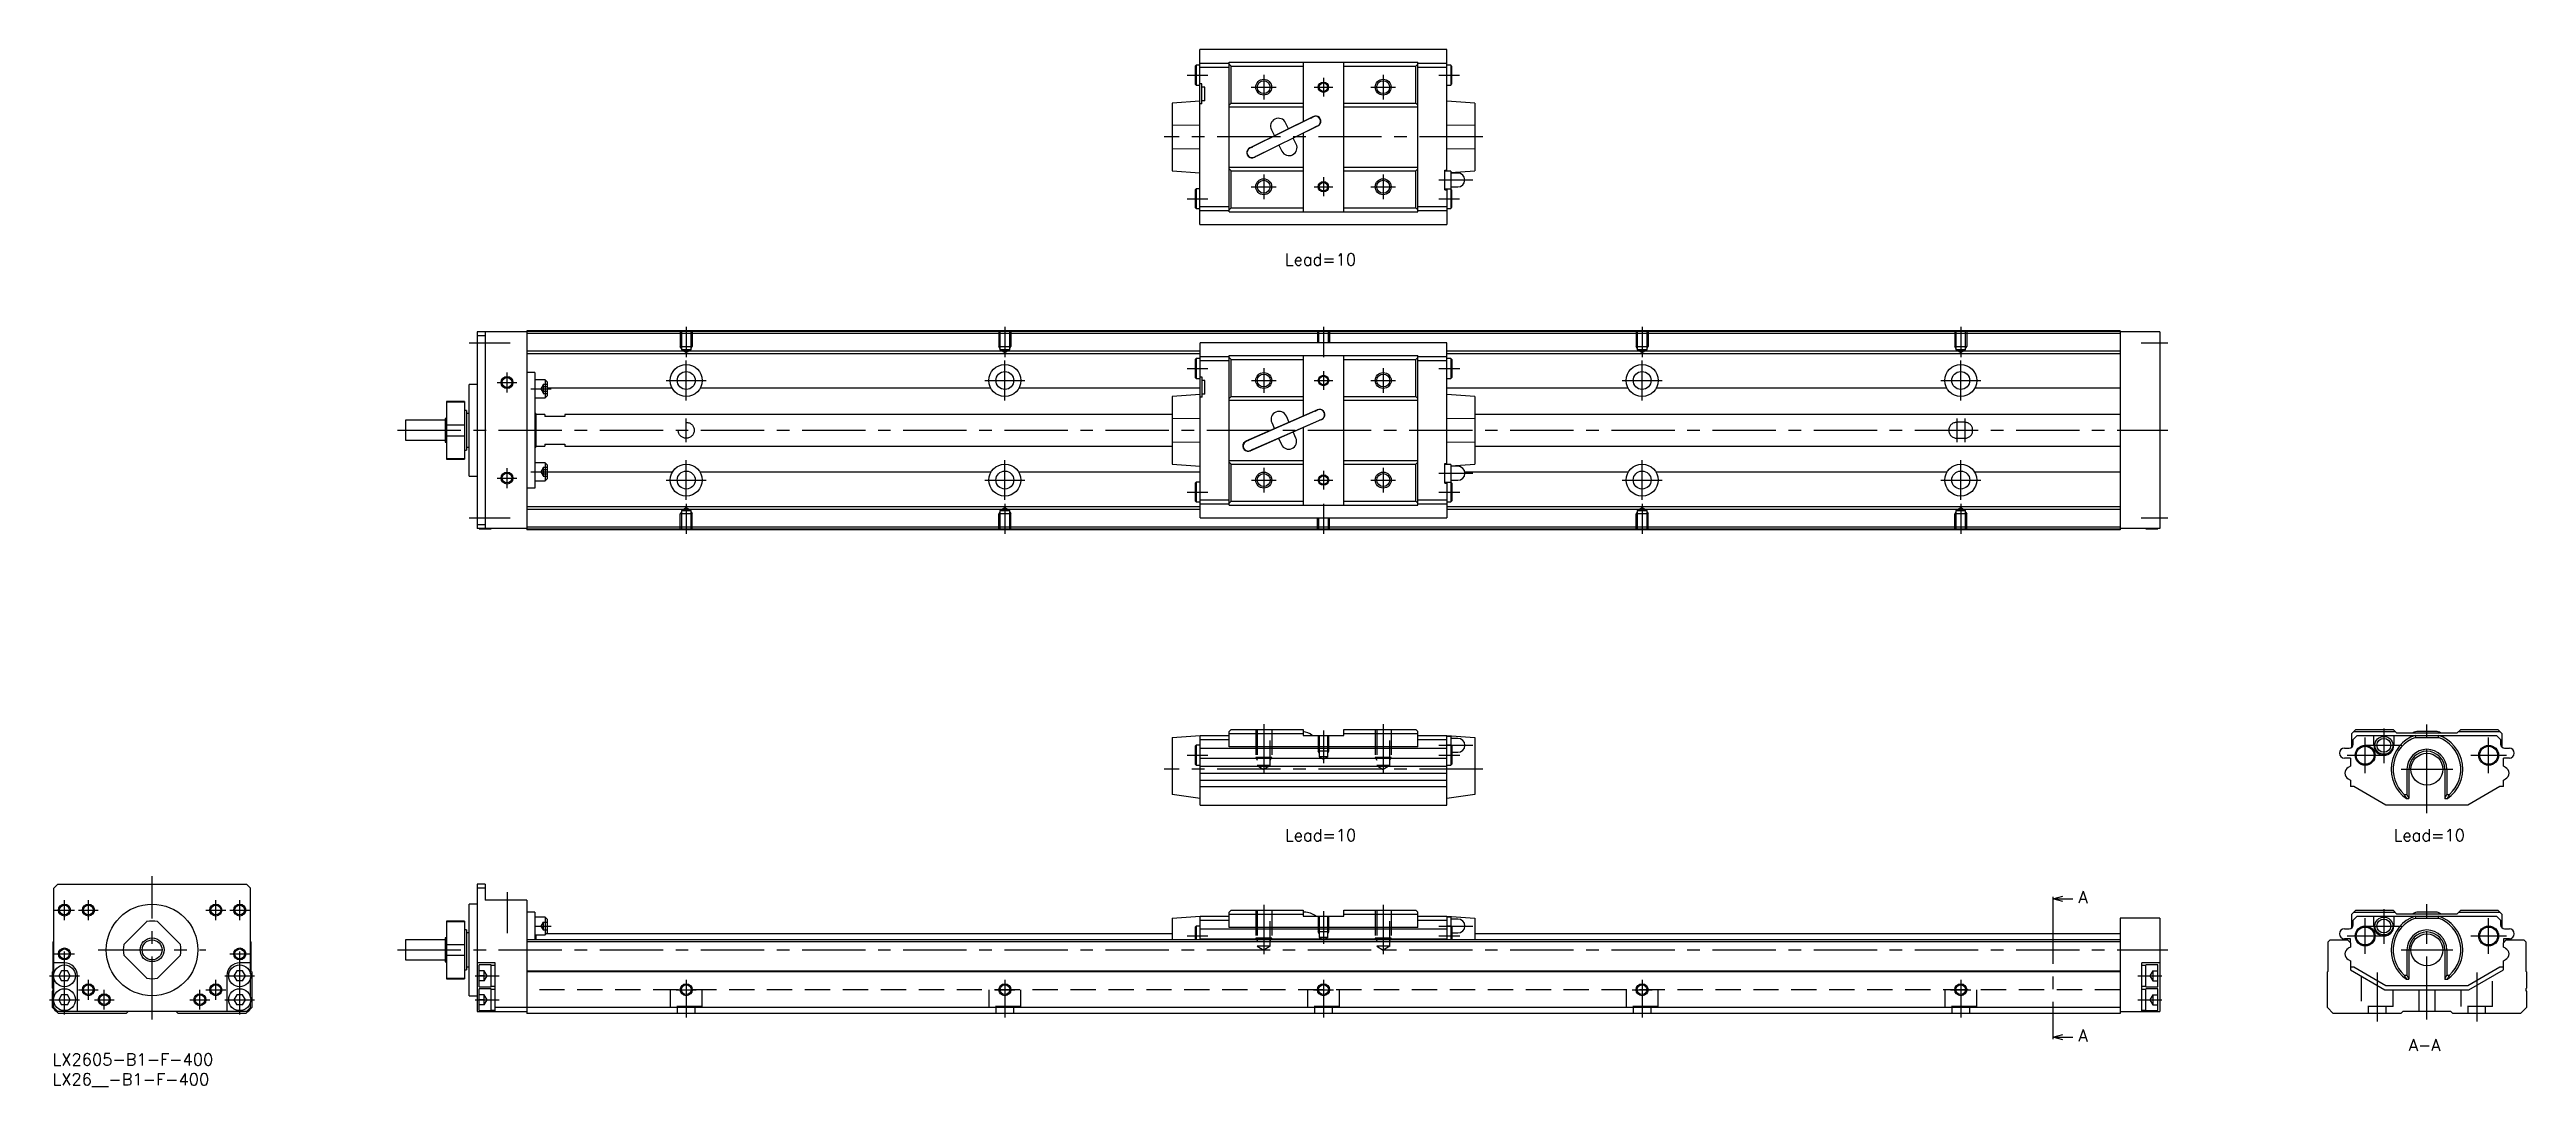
# Model space of a CAD drawing. Extents: x -1 to 621, y -8 to 252.
import ezdxf

# ---------------------------------------------------------------- set-up
doc = ezdxf.new("R2010")
doc.units = 0
doc.header["$LTSCALE"] = 0.5
doc.linetypes.add('CENTER', pattern=[50.8, 31.75, -6.35, 6.35, -6.35])
doc.linetypes.add('DASHED', pattern=[19.05, 12.7, -6.35])
for name, color, linetype in [('MSM_CENTER', 1, 'CENTER'), ('MSM_CONTINUOUS', 7, 'CONTINUOUS'), ('MSM_DASHED', 4, 'DASHED'), ('MSM_NARROW', 5, 'CONTINUOUS'), ('MSM_PART_NUMBER', 7, 'CONTINUOUS')]:
    doc.layers.add(name, color=color, linetype=linetype)
doc.styles.get("Standard").update_dxf_attribs({"font": 'txt.shx', "height": 1, "bigfont": 'bigfont.shx'})

# ---------------------------------------------------------------- blocks, each defined once
blk = doc.blocks.new('*U2')
at = {"layer": 'MSM_PART_NUMBER'}
blk.add_text('LX2605-B1-F-400', height=3, dxfattribs=at).set_placement((0, -3))
blk = doc.blocks.new('*U3')
at = {"layer": 'MSM_PART_NUMBER'}
blk.add_text('LX26__-B1-F-400', height=3, dxfattribs=at).set_placement((0, -8))

msp = doc.modelspace()

# ---------------------------------------------------------------- linework, layer by layer
at = {"layer": 'MSM_CENTER'}
for p, q in [((284.89, 245.62), (290.09, 245.62)), ((300.99, 242.62), (307.19, 242.62)), ((304.09, 245.72), (304.09, 239.52)), ((316.73, 242.62), (321.46, 242.62)), ((319.09, 244.99), (319.09, 240.26)), ((330.99, 242.62), (337.19, 242.62)), ((334.09, 245.72), (334.09, 239.52)), ((348.09, 245.62), (353.29, 245.62)), ((359.09, 230.12), (279.09, 230.12)), ((304.09, 220.72), (304.09, 214.52)), ((319.09, 219.99), (319.09, 215.26)), ((334.09, 220.72), (334.09, 214.52)), ((348.09, 219.32), (356.59, 219.32)), ((284.89, 214.62), (290.09, 214.62)), ((300.99, 217.62), (307.19, 217.62)), ((316.73, 217.62), (321.46, 217.62)), ((330.99, 217.62), (337.19, 217.62)), ((348.09, 214.62), (353.29, 214.62)), ((159.11, 182.47), (159.11, 174.84)), ((239.11, 182.47), (239.11, 174.84)), ((319.11, 182.47), (319.11, 174.84)), ((399.11, 182.47), (399.11, 174.84)), ((479.11, 182.47), (479.11, 174.84)), ((104.61, 178.47), (114.91, 178.47)), ((524.41, 178.47), (531.11, 178.47)), ((111.61, 168.47), (116.61, 168.47)), ((114.11, 165.97), (114.11, 170.97)), ((154.11, 168.97), (164.11, 168.97)), ((159.11, 163.97), (159.11, 173.97)), ((234.11, 168.97), (244.11, 168.97)), ((239.11, 163.97), (239.11, 173.97)), ((284.91, 171.97), (290.11, 171.97)), ((301.01, 168.97), (307.21, 168.97)), ((304.11, 172.07), (304.11, 165.87)), ((316.74, 168.97), (321.47, 168.97)), ((319.11, 171.33), (319.11, 166.6)), ((331.01, 168.97), (337.21, 168.97)), ((334.11, 172.07), (334.11, 165.87)), ((348.11, 171.97), (353.31, 171.97)), ((394.11, 168.97), (404.11, 168.97)), ((399.11, 163.97), (399.11, 173.97)), ((474.11, 168.97), (484.11, 168.97)), ((479.11, 163.97), (479.11, 173.97)), ((120.11, 166.86), (125.21, 166.86)), ((86.61, 156.47), (531.11, 156.47)), ((159.11, 153.47), (159.11, 159.47)), ((478.11, 159.47), (478.11, 153.47)), ((480.11, 159.47), (480.11, 153.47)), ((111.61, 144.47), (116.61, 144.47)), ((114.11, 141.97), (114.11, 146.97)), ((120.11, 146.07), (125.21, 146.07)), ((154.11, 143.97), (164.11, 143.97)), ((159.11, 138.97), (159.11, 148.97)), ((234.11, 143.97), (244.11, 143.97)), ((239.11, 138.97), (239.11, 148.97)), ((301.01, 143.97), (307.21, 143.97)), ((304.11, 147.07), (304.11, 140.87)), ((316.74, 143.97), (321.47, 143.97)), ((319.11, 146.33), (319.11, 141.6)), ((331.01, 143.97), (337.21, 143.97)), ((334.11, 147.07), (334.11, 140.87)), ((348.11, 145.67), (356.61, 145.67)), ((394.11, 143.97), (404.11, 143.97)), ((399.11, 138.97), (399.11, 148.97)), ((474.11, 143.97), (484.11, 143.97)), ((479.11, 138.97), (479.11, 148.97)), ((159.11, 137.98), (159.11, 130.47)), ((239.11, 137.98), (239.11, 130.47)), ((284.91, 140.97), (290.11, 140.97)), ((319.11, 137.98), (319.11, 130.47)), ((348.11, 140.97), (353.31, 140.97)), ((399.11, 137.98), (399.11, 130.47)), ((479.11, 137.98), (479.11, 130.47)), ((104.61, 134.47), (114.91, 134.47)), ((524.41, 134.47), (531.11, 134.47)), ((304.11, 82.72), (304.11, 70.34)), ((319.11, 81.07), (319.11, 72.91)), ((334.11, 82.72), (334.11, 70.34)), ((585.35, 81.62), (585.35, 72.87)), ((596.15, 60.37), (596.15, 82.67)), ((284.91, 74.87), (290.11, 74.87)), ((348.11, 77.37), (356.61, 77.37)), ((348.11, 74.87), (353.31, 74.87)), ((576.15, 74.87), (585.15, 74.87)), ((580.65, 70.37), (580.65, 79.37)), ((580.85, 77.37), (589.85, 77.37)), ((607.15, 74.87), (616.15, 74.87)), ((611.65, 70.37), (611.65, 79.37)), ((359.11, 71.37), (279.11, 71.37)), ((589.65, 71.37), (602.65, 71.37)), ((25, 8.5), (25, 44.5)), ((3, 33.5), (3, 38.5)), ((9, 33.5), (9, 38.5)), ((41, 33.5), (41, 38.5)), ((47, 33.5), (47, 38.5)), ((114.11, 40.5), (114.11, 30.19)), ((304.11, 37.35), (304.11, 24.96)), ((334.11, 37.35), (334.11, 24.96)), ((502.24, 38.36), (502.24, 4.63)), ((596.15, 8.5), (596.15, 37.5)), ((0.5, 36), (5.5, 36)), ((6.5, 36), (11.5, 36)), ((38.5, 36), (43.5, 36)), ((44.5, 36), (49.5, 36)), ((121.11, 32), (125.21, 32)), ((319.11, 35.7), (319.11, 27.54)), ((348.11, 32), (356.61, 32)), ((580.65, 25), (580.65, 34)), ((580.85, 32), (589.85, 32)), ((585.35, 36.25), (585.35, 27.5)), ((611.65, 25), (611.65, 34)), ((0.5, 25), (5.5, 25)), ((3, 9.75), (3, 27.5)), ((11.5, 26), (38.5, 26)), ((44.5, 25), (49.5, 25)), ((47, 9.75), (47, 27.5)), ((86.61, 26), (531.11, 26)), ((284.91, 29.5), (290.11, 29.5)), ((348.11, 29.5), (353.31, 29.5)), ((576.15, 29.5), (585.15, 29.5)), ((589.65, 26), (602.65, 26)), ((607.15, 29.5), (616.15, 29.5)), ((-0.75, 19.5), (6.75, 19.5)), ((43.25, 19.5), (50.75, 19.5)), ((106.11, 19.5), (112.11, 19.5)), ((523.61, 19.5), (529.61, 19.5)), ((583.65, 20.29), (583.65, 8)), ((608.65, 20.29), (608.65, 8)), ((-0.75, 13.5), (6.75, 13.5)), ((6.5, 16), (11.5, 16)), ((9, 13.5), (9, 18.5)), ((10.5, 13.5), (15.5, 13.5)), ((13, 11), (13, 16)), ((34.5, 13.5), (39.5, 13.5)), ((37, 11), (37, 16)), ((38.5, 16), (43.5, 16)), ((41, 13.5), (41, 18.5)), ((43.25, 13.5), (50.75, 13.5)), ((106.11, 13.5), (112.11, 13.5)), ((156.57, 16), (161.64, 16)), ((159.11, 18.5), (159.11, 9)), ((236.57, 16), (241.64, 16)), ((239.11, 18.5), (239.11, 9)), ((316.57, 16), (321.64, 16)), ((319.11, 18.5), (319.11, 9)), ((396.57, 16), (401.64, 16)), ((399.11, 18.5), (399.11, 9)), ((476.53, 16), (481.68, 16)), ((479.11, 18.5), (479.11, 9)), ((523.61, 13.5), (529.61, 13.5))]:
    msp.add_line(p, q, dxfattribs=at)
at = {"layer": 'MSM_CONTINUOUS'}
for p, q in [((350.09, 252.07), (288.09, 252.07)), ((288.09, 208.17), (288.09, 252.07)), ((295.39, 211.32), (295.39, 248.92)), ((295.39, 248.92), (342.79, 248.92)), ((313.99, 248.92), (313.99, 233.97)), ((324.19, 211.32), (324.19, 248.92)), ((342.79, 211.32), (342.79, 248.92)), ((350.09, 221.57), (350.09, 252.07)), ((287.14, 248.12), (286.89, 247.87)), ((286.89, 247.87), (286.89, 243.37)), ((286.89, 243.37), (287.14, 243.12)), ((288.09, 248.12), (287.14, 248.12)), ((287.14, 248.12), (287.14, 243.12)), ((287.14, 243.12), (288.09, 243.12)), ((288.09, 248.62), (295.39, 248.62)), ((288.09, 247.62), (295.39, 247.62)), ((288.59, 243.42), (288.09, 243.42)), ((288.59, 238.42), (288.59, 243.42)), ((289.29, 242.62), (288.59, 242.62)), ((289.29, 239.22), (289.29, 242.62)), ((295.89, 247.92), (295.39, 248.42)), ((295.89, 238.62), (295.89, 247.92)), ((295.89, 247.92), (313.99, 247.92)), ((324.19, 247.92), (342.29, 247.92)), ((342.79, 248.42), (342.29, 247.92)), ((342.29, 238.62), (342.29, 247.92)), ((342.79, 248.62), (350.09, 248.62)), ((342.79, 247.62), (350.09, 247.62)), ((351.04, 248.12), (350.09, 248.12)), ((350.09, 243.12), (351.04, 243.12)), ((351.04, 248.12), (351.04, 243.12)), ((351.29, 247.87), (351.04, 248.12)), ((351.04, 243.12), (351.29, 243.37)), ((351.29, 247.87), (351.29, 243.37)), ((288.09, 239.12), (281.09, 238.62)), ((281.09, 238.62), (281.09, 221.62)), ((288.59, 238.42), (288.09, 238.42)), ((289.29, 239.22), (288.59, 239.22)), ((295.39, 238.12), (295.89, 238.62)), ((295.39, 237.72), (313.99, 237.72)), ((295.89, 238.62), (313.99, 238.62)), ((324.19, 238.62), (342.29, 238.62)), ((324.19, 237.72), (342.79, 237.72)), ((342.29, 238.62), (342.79, 238.12)), ((357.09, 238.62), (350.09, 239.12)), ((357.09, 238.62), (357.09, 221.62)), ((288.09, 233.08), (281.09, 232.99)), ((316.57, 235.24), (300.57, 227.34)), ((315.85, 234.83), (301.32, 227.65)), ((301.72, 225.01), (317.72, 232.91)), ((302.43, 225.41), (316.96, 232.59)), ((306.02, 231.93), (306.77, 230.4)), ((310.36, 232.17), (309.61, 233.7)), ((313.99, 231.07), (313.99, 211.32)), ((315.85, 234.83), (316.19, 234.96)), ((316.59, 235.19), (316.28, 235.04)), ((317.27, 232.78), (316.96, 232.59)), ((317.37, 232.79), (317.69, 232.95)), ((357.09, 232.99), (350.09, 233.08)), ((281.09, 227.25), (288.09, 227.16)), ((300.91, 227.45), (300.59, 227.29)), ((301.01, 227.47), (301.32, 227.65)), ((301.69, 225.05), (302.01, 225.2)), ((302.09, 225.29), (302.43, 225.41)), ((307.92, 228.07), (308.68, 226.55)), ((312.26, 228.32), (311.51, 229.84)), ((350.09, 227.16), (357.09, 227.25)), ((281.09, 221.62), (288.09, 221.12)), ((295.39, 222.52), (313.99, 222.52)), ((295.89, 221.62), (295.39, 222.12)), ((295.89, 221.62), (313.99, 221.62)), ((295.89, 212.32), (295.89, 221.62)), ((324.19, 222.52), (342.79, 222.52)), ((324.19, 221.62), (342.29, 221.62)), ((342.79, 222.12), (342.29, 221.62)), ((342.29, 212.32), (342.29, 221.62)), ((349.59, 221.82), (350.09, 221.82)), ((349.59, 216.82), (349.59, 221.82)), ((351.09, 221.57), (349.59, 221.57)), ((351.09, 221.19), (357.09, 221.62)), ((351.09, 221.57), (351.09, 217.07)), ((352.84, 221.07), (351.09, 221.07)), ((287.14, 217.12), (286.89, 216.87)), ((286.89, 216.87), (286.89, 212.37)), ((286.89, 212.37), (287.14, 212.12)), ((287.14, 217.12), (287.14, 212.12)), ((288.09, 217.12), (287.14, 217.12)), ((287.14, 212.12), (288.09, 212.12)), ((288.09, 212.62), (295.39, 212.62)), ((288.09, 211.62), (295.39, 211.62)), ((295.39, 211.82), (295.89, 212.32)), ((295.89, 212.32), (313.99, 212.32)), ((324.19, 212.32), (342.29, 212.32)), ((342.29, 212.32), (342.79, 211.82)), ((342.79, 212.62), (350.09, 212.62)), ((342.79, 211.62), (350.09, 211.62)), ((349.59, 217.07), (351.09, 217.07)), ((349.59, 216.82), (350.09, 216.82)), ((350.09, 217.07), (350.09, 208.17)), ((350.09, 212.12), (351.04, 212.12)), ((351.04, 217.07), (351.04, 212.12)), ((351.04, 212.12), (351.29, 212.37)), ((351.09, 217.57), (352.84, 217.57)), ((351.29, 216.87), (351.09, 217.07)), ((351.29, 216.87), (351.29, 212.37)), ((288.09, 208.17), (350.09, 208.17)), ((295.39, 211.32), (342.79, 211.32)), ((119.11, 181.17), (106.61, 181.17)), ((106.61, 181.17), (106.61, 131.77)), ((107.11, 181.17), (107.11, 181.22)), ((110.11, 181.22), (107.11, 181.22)), ((108.61, 181.17), (108.61, 131.77)), ((110.11, 181.17), (110.11, 181.22)), ((119.11, 181.47), (119.11, 131.47)), ((519.11, 181.47), (119.11, 181.47)), ((519.11, 181.27), (119.11, 181.27)), ((519.11, 180.77), (119.11, 180.77)), ((519.11, 181.47), (519.11, 131.47)), ((529.11, 181.17), (519.11, 181.17)), ((525.61, 181.17), (525.61, 181.22)), ((528.61, 181.22), (525.61, 181.22)), ((528.61, 181.17), (528.61, 181.22)), ((529.11, 181.17), (529.11, 131.77)), ((108.61, 180.17), (106.61, 180.17)), ((288.11, 176.37), (119.11, 176.37)), ((288.11, 175.67), (119.11, 175.67)), ((287.16, 174.47), (286.91, 174.22)), ((286.91, 174.22), (286.91, 169.72)), ((288.11, 174.47), (287.16, 174.47)), ((287.16, 174.47), (287.16, 169.47)), ((350.11, 178.42), (288.11, 178.42)), ((288.11, 134.52), (288.11, 178.42)), ((288.11, 174.97), (295.41, 174.97)), ((295.41, 137.67), (295.41, 175.27)), ((295.41, 175.27), (342.81, 175.27)), ((295.91, 174.27), (295.41, 174.77)), ((295.91, 164.97), (295.91, 174.27)), ((295.91, 174.27), (314.01, 174.27)), ((314.01, 175.27), (314.01, 160.01)), ((324.21, 137.67), (324.21, 175.27)), ((324.21, 174.27), (342.31, 174.27)), ((342.81, 174.77), (342.31, 174.27)), ((342.31, 164.97), (342.31, 174.27)), ((342.81, 137.67), (342.81, 175.27)), ((342.81, 174.97), (350.11, 174.97)), ((350.11, 147.92), (350.11, 178.42)), ((519.11, 176.37), (350.11, 176.37)), ((519.11, 175.67), (350.11, 175.67)), ((351.06, 174.47), (350.11, 174.47)), ((351.06, 174.47), (351.06, 169.47)), ((351.31, 174.22), (351.06, 174.47)), ((351.31, 174.22), (351.31, 169.72)), ((106.61, 167.97), (104.61, 167.97)), ((104.61, 144.97), (104.61, 167.97)), ((121.11, 170.97), (119.11, 170.97)), ((121.11, 170.97), (121.11, 141.97)), ((123.71, 169.11), (121.11, 169.11)), ((123.71, 169.11), (123.71, 164.61)), ((124.21, 168.61), (123.71, 169.11)), ((124.21, 168.61), (124.21, 165.11)), ((286.91, 169.72), (287.16, 169.47)), ((287.16, 169.47), (288.11, 169.47)), ((288.11, 173.97), (295.41, 173.97)), ((288.61, 169.77), (288.11, 169.77)), ((288.61, 164.77), (288.61, 169.77)), ((289.31, 168.97), (288.61, 168.97)), ((289.31, 165.57), (289.31, 168.97)), ((342.81, 173.97), (350.11, 173.97)), ((350.11, 169.47), (351.06, 169.47)), ((351.06, 169.47), (351.31, 169.72)), ((103.41, 163.72), (98.91, 163.72)), ((98.91, 163.72), (98.91, 149.22)), ((98.91, 163.59), (103.41, 163.59)), ((103.41, 163.72), (103.41, 149.22)), ((121.11, 164.61), (123.71, 164.61)), ((123.71, 164.61), (124.21, 165.11)), ((155.62, 167.01), (124.21, 167.01)), ((235.62, 167.01), (162.59, 167.01)), ((288.11, 167.01), (242.59, 167.01)), ((288.11, 165.47), (281.11, 164.97)), ((281.11, 164.97), (281.11, 147.97)), ((288.61, 164.77), (288.11, 164.77)), ((289.31, 165.57), (288.61, 165.57)), ((295.41, 164.47), (295.91, 164.97)), ((295.41, 164.07), (314.01, 164.07)), ((295.91, 164.97), (314.01, 164.97)), ((324.21, 164.97), (342.31, 164.97)), ((324.21, 164.07), (342.81, 164.07)), ((342.31, 164.97), (342.81, 164.47)), ((395.62, 167.01), (350.11, 167.01)), ((357.11, 164.97), (350.11, 165.47)), ((357.11, 164.97), (357.11, 147.97)), ((475.62, 167.01), (402.59, 167.01)), ((519.11, 167.01), (482.59, 167.01)), ((88.61, 158.97), (88.61, 153.97)), ((98.61, 158.97), (88.61, 158.97)), ((98.61, 159.47), (98.61, 153.47)), ((98.91, 159.47), (98.61, 159.47)), ((98.91, 157.83), (103.41, 157.83)), ((103.91, 161.47), (103.41, 161.47)), ((103.91, 161.47), (103.91, 151.47)), ((104.61, 160.72), (103.91, 160.72)), ((121.31, 160.72), (121.11, 160.72)), ((121.31, 160.72), (121.31, 152.22)), ((123.61, 160.47), (121.31, 160.47)), ((123.61, 160.47), (123.61, 159.97)), ((128.61, 159.97), (123.61, 159.97)), ((128.61, 160.47), (128.61, 159.97)), ((281.11, 160.47), (128.61, 160.47)), ((288.11, 159.42), (281.11, 159.34)), ((317.63, 161.61), (299.63, 153.71)), ((316.9, 161.23), (300.4, 153.99)), ((300.68, 151.33), (318.68, 159.23)), ((301.41, 151.7), (317.91, 158.94)), ((306.12, 158.41), (306.8, 156.85)), ((310.46, 158.46), (309.78, 160.02)), ((312.19, 154.52), (311.51, 156.08)), ((314.01, 157.17), (314.01, 137.67)), ((317.65, 161.56), (317.33, 161.42)), ((318.33, 159.13), (318.66, 159.27)), ((357.11, 159.34), (350.11, 159.42)), ((519.11, 160.47), (357.11, 160.47)), ((88.61, 153.97), (98.61, 153.97)), ((98.61, 153.47), (98.91, 153.47)), ((98.91, 155.1), (103.41, 155.1)), ((98.91, 149.35), (103.41, 149.35)), ((103.41, 151.47), (103.91, 151.47)), ((103.91, 152.22), (104.61, 152.22)), ((121.11, 152.22), (121.31, 152.22)), ((121.31, 152.47), (123.61, 152.47)), ((123.61, 152.97), (128.61, 152.97)), ((123.61, 152.97), (123.61, 152.47)), ((128.61, 152.97), (128.61, 152.47)), ((128.61, 152.47), (281.11, 152.47)), ((281.11, 153.59), (288.11, 153.51)), ((299.98, 153.8), (299.65, 153.66)), ((300.66, 151.37), (300.98, 151.51)), ((307.85, 154.47), (308.53, 152.92)), ((350.11, 153.51), (357.11, 153.59)), ((357.11, 152.47), (519.11, 152.47)), ((98.91, 149.22), (103.41, 149.22)), ((104.61, 144.97), (106.61, 144.97)), ((123.71, 148.32), (121.11, 148.32)), ((121.11, 143.82), (123.71, 143.82)), ((123.71, 148.32), (123.71, 143.82)), ((124.21, 147.82), (123.71, 148.32)), ((123.71, 143.82), (124.21, 144.32)), ((124.21, 147.82), (124.21, 144.32)), ((155.62, 145.93), (124.21, 145.93)), ((235.62, 145.93), (162.59, 145.93)), ((288.11, 145.93), (242.59, 145.93)), ((281.11, 147.97), (288.11, 147.47)), ((287.16, 143.47), (286.91, 143.22)), ((286.91, 143.22), (286.91, 138.72)), ((287.16, 143.47), (287.16, 138.47)), ((288.11, 143.47), (287.16, 143.47)), ((295.41, 148.87), (314.01, 148.87)), ((295.91, 147.97), (295.41, 148.47)), ((295.91, 147.97), (314.01, 147.97)), ((295.91, 138.67), (295.91, 147.97)), ((324.21, 148.87), (342.81, 148.87)), ((324.21, 147.97), (342.31, 147.97)), ((342.81, 148.47), (342.31, 147.97)), ((342.31, 138.67), (342.31, 147.97)), ((349.61, 148.17), (350.11, 148.17)), ((349.61, 143.17), (349.61, 148.17)), ((351.11, 147.92), (349.61, 147.92)), ((349.61, 143.42), (351.11, 143.42)), ((349.61, 143.17), (350.11, 143.17)), ((350.11, 143.42), (350.11, 134.52)), ((351.06, 143.42), (351.06, 138.47)), ((351.11, 147.54), (357.11, 147.97)), ((351.11, 147.92), (351.11, 143.42)), ((352.86, 147.42), (351.11, 147.42)), ((351.11, 143.92), (352.86, 143.92)), ((351.31, 143.22), (351.11, 143.42)), ((351.31, 143.22), (351.31, 138.72)), ((395.62, 145.93), (354.59, 145.93)), ((475.62, 145.93), (402.59, 145.93)), ((519.11, 145.93), (482.59, 145.93)), ((121.11, 141.97), (119.11, 141.97)), ((288.11, 137.27), (119.11, 137.27)), ((286.91, 138.72), (287.16, 138.47)), ((287.16, 138.47), (288.11, 138.47)), ((288.11, 138.97), (295.41, 138.97)), ((288.11, 137.97), (295.41, 137.97)), ((295.41, 138.17), (295.91, 138.67)), ((295.41, 137.67), (342.81, 137.67)), ((295.91, 138.67), (314.01, 138.67)), ((324.21, 138.67), (342.31, 138.67)), ((342.31, 138.67), (342.81, 138.17)), ((342.81, 138.97), (350.11, 138.97)), ((342.81, 137.97), (350.11, 137.97)), ((350.11, 138.47), (351.06, 138.47)), ((519.11, 137.27), (350.11, 137.27)), ((351.06, 138.47), (351.31, 138.72)), ((108.61, 132.77), (106.61, 132.77)), ((119.11, 131.77), (106.61, 131.77)), ((107.11, 131.72), (107.11, 131.77)), ((107.11, 131.72), (110.11, 131.72)), ((110.11, 131.72), (110.11, 131.77)), ((288.11, 136.57), (119.11, 136.57)), ((519.11, 132.17), (119.11, 132.17)), ((519.11, 131.67), (119.11, 131.67)), ((519.11, 131.47), (119.11, 131.47)), ((288.11, 134.52), (350.11, 134.52)), ((519.11, 136.57), (350.11, 136.57)), ((529.11, 131.77), (519.11, 131.77)), ((525.61, 131.72), (528.61, 131.72)), ((528.61, 131.72), (528.61, 131.77)), ((295.41, 80.87), (295.91, 81.37)), ((295.41, 76.96), (295.41, 80.87)), ((295.91, 81.37), (314.01, 81.37)), ((314.01, 81.37), (314.01, 79.87)), ((324.21, 79.87), (324.21, 81.37)), ((324.21, 81.37), (342.31, 81.37)), ((342.31, 81.37), (342.81, 80.87)), ((342.81, 76.96), (342.81, 80.87)), ((578.34, 81.37), (577.34, 80.37)), ((577.84, 80.87), (588.15, 80.87)), ((578.34, 81.37), (587.65, 81.37)), ((588.55, 80.47), (587.65, 81.37)), ((593.9, 80.87), (593.83, 80.87)), ((598.39, 80.87), (593.9, 80.87)), ((604.65, 81.37), (603.75, 80.47)), ((604.15, 80.87), (614.44, 80.87)), ((604.65, 81.37), (613.94, 81.37)), ((614.94, 80.37), (613.94, 81.37)), ((281.11, 79.37), (288.11, 79.87)), ((281.11, 79.37), (281.11, 65.05)), ((287.16, 77.37), (286.91, 77.12)), ((286.91, 77.12), (286.91, 72.62)), ((288.11, 77.37), (287.16, 77.37)), ((287.16, 77.37), (287.16, 72.37)), ((288.11, 79.87), (295.41, 79.87)), ((288.11, 62.37), (288.11, 79.87)), ((288.11, 78.87), (295.41, 78.87)), ((288.11, 76.67), (350.11, 76.67)), ((295.41, 80.37), (314.01, 80.37)), ((342.81, 76.96), (295.41, 76.96)), ((314.01, 79.87), (324.21, 79.87)), ((324.21, 80.37), (342.81, 80.37)), ((342.81, 79.87), (350.11, 79.87)), ((342.81, 78.87), (350.11, 78.87)), ((350.11, 79.87), (357.11, 79.37)), ((350.11, 62.37), (350.11, 79.87)), ((351.11, 79.62), (350.11, 79.62)), ((351.06, 77.37), (350.11, 77.37)), ((351.31, 77.12), (351.06, 77.37)), ((351.06, 77.37), (351.06, 72.37)), ((351.11, 79.62), (351.11, 77.32)), ((352.86, 79.12), (351.11, 79.12)), ((351.31, 77.12), (351.31, 72.62)), ((351.31, 75.62), (352.86, 75.62)), ((357.11, 79.37), (357.11, 65.05)), ((575.45, 76.67), (576.65, 76.67)), ((577.34, 76.96), (577.34, 80.37)), ((577.65, 78.87), (578.65, 79.87)), ((577.65, 77.67), (577.65, 78.87)), ((578.65, 79.87), (613.65, 79.87)), ((582.85, 77.37), (582.85, 79.87)), ((587.85, 79.87), (587.85, 77.37)), ((588.55, 80.47), (603.75, 80.47)), ((593.19, 79.87), (593.27, 79.37)), ((593.27, 79.37), (599.02, 79.37)), ((599.02, 79.37), (599.1, 79.87)), ((613.65, 79.87), (614.65, 78.87)), ((614.65, 78.87), (614.65, 77.67)), ((614.94, 80.37), (614.94, 76.96)), ((615.65, 76.67), (616.85, 76.67)), ((286.91, 72.62), (287.16, 72.37)), ((287.16, 72.37), (288.11, 72.37)), ((288.11, 74.17), (350.11, 74.17)), ((288.11, 72.1), (350.11, 72.1)), ((288.11, 70.37), (350.11, 70.37)), ((288.11, 68.65), (350.11, 68.65)), ((350.11, 72.37), (351.06, 72.37)), ((351.06, 72.37), (351.31, 72.62)), ((576.95, 74.17), (575.45, 74.17)), ((576.95, 72.1), (576.39, 71.77)), ((576.39, 68.97), (576.95, 68.65)), ((576.95, 74.17), (576.95, 72.1)), ((576.95, 68.65), (576.95, 67.04)), ((591.15, 71.37), (591.15, 65.05)), ((591.65, 71.37), (591.65, 63.99)), ((600.65, 71.37), (600.65, 63.99)), ((601.15, 71.37), (601.15, 65.05)), ((616.85, 74.17), (615.35, 74.17)), ((615.35, 72.1), (615.35, 74.17)), ((615.91, 71.77), (615.35, 72.1)), ((615.35, 68.65), (615.91, 68.97)), ((615.35, 67.04), (615.35, 68.65)), ((288.11, 63.99), (281.11, 65.05)), ((288.11, 67.04), (350.11, 67.04)), ((288.11, 62.37), (350.11, 62.37)), ((357.11, 65.05), (350.11, 63.99)), ((577.8, 67.04), (576.95, 67.04)), ((585.87, 62.37), (577.8, 67.04)), ((606.42, 62.37), (585.87, 62.37)), ((590.46, 65.05), (591.15, 65.05)), ((590.99, 63.99), (591.65, 63.99)), ((591.15, 65.05), (591.65, 63.99)), ((600.65, 63.99), (601.15, 65.05)), ((600.65, 63.99), (601.3, 63.99)), ((601.15, 65.05), (601.83, 65.05)), ((614.5, 67.04), (606.42, 62.37)), ((615.35, 67.04), (614.5, 67.04)), ((0.3, 41.5), (1.3, 42.5)), ((0.3, 20.02), (0.3, 41.5)), ((1.3, 42.5), (48.7, 42.5)), ((48.7, 42.5), (49.7, 41.5)), ((49.7, 20.02), (49.7, 41.5)), ((106.61, 37.5), (104.61, 37.5)), ((104.61, 14.5), (104.61, 37.5)), ((108.61, 42.5), (106.61, 42.5)), ((106.61, 42.5), (106.61, 10.5)), ((108.61, 41.5), (106.61, 41.5)), ((108.61, 42.5), (108.61, 38.5)), ((119.11, 38.5), (108.61, 38.5)), ((119.11, 38.5), (119.11, 10)), ((502.24, 38.86), (504.74, 39.53)), ((502.24, 39.36), (502.24, 38.36)), ((504.74, 38.19), (502.24, 38.86)), ((502.24, 38.86), (507.24, 38.86)), ((17.88, 27.36), (23.64, 33.12)), ((26.36, 33.12), (32.12, 27.36)), ((103.41, 33.25), (98.91, 33.25)), ((98.91, 33.25), (98.91, 18.75)), ((98.91, 33.12), (103.41, 33.12)), ((103.41, 33.25), (103.41, 18.75)), ((121.11, 35.5), (119.11, 35.5)), ((121.11, 35.5), (121.11, 28.5)), ((123.71, 34.25), (121.11, 34.25)), ((124.21, 33.75), (123.71, 34.25)), ((123.71, 34.25), (123.71, 29.75)), ((124.21, 33.75), (124.21, 30.25)), ((281.11, 34), (288.11, 34.5)), ((281.11, 34), (281.11, 28.5)), ((287.16, 32), (286.91, 31.75)), ((286.91, 31.75), (286.91, 28.5)), ((288.11, 32), (287.16, 32)), ((287.16, 32), (287.16, 28.5)), ((288.11, 28.5), (288.11, 34.5)), ((288.11, 34.5), (295.41, 34.5)), ((288.11, 33.5), (295.41, 33.5)), ((288.11, 31.3), (350.11, 31.3)), ((295.41, 35.5), (295.91, 36)), ((295.41, 31.59), (295.41, 35.5)), ((295.41, 35), (314.01, 35)), ((342.81, 31.59), (295.41, 31.59)), ((295.91, 36), (314.01, 36)), ((314.01, 36), (314.01, 34.5)), ((314.26, 35.5), (314.01, 35.5)), ((314.01, 34.5), (324.21, 34.5)), ((324.21, 34.5), (324.21, 36)), ((324.21, 36), (342.31, 36)), ((324.21, 35), (342.81, 35)), ((342.31, 36), (342.81, 35.5)), ((342.81, 31.59), (342.81, 35.5)), ((342.81, 34.5), (350.11, 34.5)), ((342.81, 33.5), (350.11, 33.5)), ((350.11, 34.5), (357.11, 34)), ((350.11, 34.5), (350.11, 28.5)), ((351.11, 34.25), (350.11, 34.25)), ((351.06, 32), (350.11, 32)), ((351.31, 31.75), (351.06, 32)), ((351.06, 32), (351.06, 28.5)), ((351.11, 34.25), (351.11, 31.95)), ((352.86, 33.75), (351.11, 33.75)), ((351.31, 31.75), (351.31, 28.5)), ((357.11, 34), (357.11, 28.5)), ((529.11, 34), (519.11, 34)), ((519.11, 34), (519.11, 10)), ((529.11, 34), (529.11, 10.5)), ((575.45, 31.3), (576.65, 31.3)), ((578.34, 36), (577.34, 35)), ((577.34, 31.59), (577.34, 35)), ((577.65, 33.5), (578.65, 34.5)), ((577.65, 32.3), (577.65, 33.5)), ((577.84, 35.5), (588.15, 35.5)), ((578.34, 36), (587.65, 36)), ((578.65, 34.5), (613.65, 34.5)), ((582.85, 32), (582.85, 34.5)), ((588.55, 35.1), (587.65, 36)), ((587.85, 34.5), (587.85, 32)), ((588.55, 35.1), (603.75, 35.1)), ((593.19, 34.5), (593.27, 34)), ((593.27, 34), (599.02, 34)), ((593.9, 35.5), (593.83, 35.5)), ((598.39, 35.5), (593.9, 35.5)), ((599.02, 34), (599.1, 34.5)), ((604.65, 36), (603.75, 35.1)), ((604.15, 35.5), (614.44, 35.5)), ((604.65, 36), (613.94, 36)), ((613.65, 34.5), (614.65, 33.5)), ((614.94, 35), (613.94, 36)), ((614.65, 33.5), (614.65, 32.3)), ((614.94, 35), (614.94, 31.59)), ((615.65, 31.3), (616.85, 31.3)), ((0.2, 28), (0.3, 28.1)), ((0.2, 20.7), (0.2, 28)), ((49.7, 28.1), (49.8, 28)), ((49.8, 28), (49.8, 20.7)), ((98.61, 28.5), (88.61, 28.5)), ((88.61, 28.5), (88.61, 23.5)), ((98.91, 29), (98.61, 29)), ((98.61, 29), (98.61, 23)), ((98.91, 27.36), (103.41, 27.36)), ((103.91, 31), (103.41, 31)), ((103.91, 31), (103.91, 21)), ((104.61, 30.25), (103.91, 30.25)), ((519.11, 28.5), (119.11, 28.5)), ((519.11, 28), (119.11, 28)), ((121.11, 29.75), (123.71, 29.75)), ((121.31, 29.75), (121.31, 28.5)), ((123.71, 29.75), (124.21, 30.25)), ((281.11, 30), (123.96, 30)), ((288.11, 28.8), (350.11, 28.8)), ((351.31, 30.25), (352.86, 30.25)), ((519.11, 30), (357.11, 30)), ((571.35, 28), (571.85, 28.5)), ((571.35, 20.7), (571.35, 28)), ((571.85, 28.5), (576.25, 28.5)), ((576.95, 28.8), (575.45, 28.8)), ((576.25, 28.5), (576.95, 27.8)), ((576.95, 26.72), (576.39, 26.4)), ((576.95, 27.8), (576.95, 28.8)), ((576.95, 27.8), (576.95, 26.72)), ((591.15, 26), (591.15, 19.68)), ((591.65, 26), (591.65, 18.62)), ((600.65, 26), (600.65, 18.62)), ((601.15, 26), (601.15, 19.68)), ((616.85, 28.8), (615.35, 28.8)), ((615.35, 28.8), (615.35, 27.8)), ((615.35, 27.8), (616.05, 28.5)), ((615.35, 26.72), (615.35, 27.8)), ((615.91, 26.4), (615.35, 26.72)), ((616.05, 28.5), (620.45, 28.5)), ((620.45, 28.5), (620.95, 28)), ((620.95, 28), (620.95, 20.7)), ((0, 20.5), (0.2, 20.7)), ((0, 16.4), (0, 20.5)), ((3, 22.75), (0.3, 22.75)), ((0.3, 14.02), (0.3, 18.98)), ((2.28, 20.75), (1.56, 19.5)), ((1.56, 19.5), (2.28, 18.25)), ((3.72, 20.75), (2.28, 20.75)), ((4.44, 19.5), (3.72, 20.75)), ((3.72, 18.25), (4.44, 19.5)), ((6.25, 10.5), (6.25, 19.5)), ((23.64, 18.88), (17.88, 24.64)), ((32.12, 24.64), (26.36, 18.88)), ((43.75, 19.5), (43.75, 10.5)), ((46.28, 20.75), (45.56, 19.5)), ((45.56, 19.5), (46.28, 18.25)), ((47.72, 20.75), (46.28, 20.75)), ((49.7, 22.75), (47, 22.75)), ((48.44, 19.5), (47.72, 20.75)), ((47.72, 18.25), (48.44, 19.5)), ((49.7, 14.02), (49.7, 18.98)), ((49.8, 20.7), (50, 20.5)), ((50, 20.5), (50, 11.5)), ((88.61, 23.5), (98.61, 23.5)), ((98.61, 23), (98.91, 23)), ((98.91, 24.64), (103.41, 24.64)), ((98.91, 18.88), (103.41, 18.88)), ((98.91, 18.75), (103.41, 18.75)), ((103.41, 21), (103.91, 21)), ((103.91, 21.75), (104.61, 21.75)), ((111.11, 22.75), (106.61, 22.75)), ((107.11, 16.75), (107.11, 22.25)), ((110.11, 22.25), (107.11, 22.25)), ((110.11, 16.75), (110.11, 22.25)), ((111.11, 22.1), (110.11, 22.1)), ((111.11, 10.5), (111.11, 22.75)), ((519.11, 20.7), (119.11, 20.7)), ((519.11, 20.5), (119.11, 20.5)), ((524.61, 10.5), (524.61, 22.75)), ((529.11, 22.75), (524.61, 22.75)), ((525.61, 22.1), (524.61, 22.1)), ((525.61, 16.75), (525.61, 22.25)), ((528.61, 22.25), (525.61, 22.25)), ((528.61, 16.75), (528.61, 22.25)), ((571.15, 20.5), (571.35, 20.7)), ((571.15, 11.5), (571.15, 20.5)), ((576.39, 23.6), (576.95, 23.28)), ((576.95, 23.28), (576.95, 21)), ((577.8, 21.66), (576.95, 21.66)), ((576.95, 21), (585.61, 16)), ((585.87, 17), (577.8, 21.66)), ((590.46, 19.68), (591.15, 19.68)), ((591.15, 19.68), (591.65, 18.62)), ((600.65, 18.62), (601.15, 19.68)), ((601.15, 19.68), (601.83, 19.68)), ((614.5, 21.66), (606.42, 17)), ((606.68, 16), (615.35, 21)), ((615.35, 21.66), (614.5, 21.66)), ((615.35, 23.28), (615.91, 23.6)), ((615.35, 21), (615.35, 23.28)), ((620.95, 20.7), (621.15, 20.5)), ((621.15, 20.5), (621.15, 16.4)), ((0, 11.5), (0, 15.6)), ((0.3, 11.5), (0.3, 12.98)), ((2.28, 14.75), (1.56, 13.5)), ((1.56, 13.5), (2.28, 12.25)), ((3.72, 18.25), (2.28, 18.25)), ((3.72, 14.75), (2.28, 14.75)), ((4.44, 13.5), (3.72, 14.75)), ((3.72, 12.25), (4.44, 13.5)), ((46.28, 14.75), (45.56, 13.5)), ((45.56, 13.5), (46.28, 12.25)), ((47.72, 18.25), (46.28, 18.25)), ((47.72, 14.75), (46.28, 14.75)), ((48.44, 13.5), (47.72, 14.75)), ((47.72, 12.25), (48.44, 13.5)), ((49.7, 11.5), (49.7, 12.98)), ((104.61, 14.5), (106.61, 14.5)), ((107.11, 16.75), (110.11, 16.75)), ((107.11, 10.75), (107.11, 16.25)), ((110.11, 16.25), (107.11, 16.25)), ((110.11, 16.9), (111.11, 16.9)), ((110.11, 10.75), (110.11, 16.25)), ((111.11, 16.1), (110.11, 16.1)), ((524.61, 16.9), (525.61, 16.9)), ((525.61, 16.1), (524.61, 16.1)), ((525.61, 16.75), (528.61, 16.75)), ((525.61, 10.75), (525.61, 16.25)), ((528.61, 16.25), (525.61, 16.25)), ((528.61, 10.75), (528.61, 16.25)), ((585.61, 16), (606.68, 16)), ((606.42, 17), (585.87, 17)), ((590.99, 18.62), (591.65, 18.62)), ((600.65, 18.62), (601.3, 18.62)), ((621.15, 15.6), (621.15, 11.5)), ((1.5, 10), (0, 11.5)), ((0.3, 11.5), (1.3, 10.5)), ((48.7, 10.5), (1.3, 10.5)), ((18.5, 10), (1.5, 10)), ((3.72, 12.25), (2.28, 12.25)), ((19, 10.5), (18.5, 10)), ((31.52, 10), (31.02, 10.5)), ((48.5, 10), (31.52, 10)), ((47.72, 12.25), (46.28, 12.25)), ((50, 11.5), (48.5, 10)), ((48.7, 10.5), (49.7, 11.5)), ((106.61, 10.5), (119.11, 10.5)), ((107.11, 10.75), (110.11, 10.75)), ((110.11, 10.9), (111.11, 10.9)), ((519.11, 11.5), (111.11, 11.5)), ((519.11, 10), (119.11, 10)), ((519.11, 10.5), (529.11, 10.5)), ((524.61, 10.9), (525.61, 10.9)), ((525.61, 10.75), (528.61, 10.75)), ((572.65, 10), (571.15, 11.5)), ((589.63, 10), (572.65, 10)), ((590.13, 10.5), (589.63, 10)), ((602.15, 10.5), (590.13, 10.5)), ((602.65, 10), (602.15, 10.5)), ((619.65, 10), (602.65, 10)), ((621.15, 11.5), (619.65, 10)), ((502.24, 4.13), (504.74, 4.8)), ((502.24, 4.63), (502.24, 3.63)), ((504.74, 3.46), (502.24, 4.13)), ((502.24, 4.13), (507.24, 4.13))]:
    msp.add_line(p, q, dxfattribs=at)
for centre, radius in [((304.09, 242.62), 1.62), ((319.09, 242.62), 1.06), ((334.09, 242.62), 1.62), ((304.09, 217.62), 1.62), ((319.09, 217.62), 1.06), ((334.09, 217.62), 1.62), ((114.11, 168.47), 1.23), ((159.11, 168.97), 4), ((159.11, 168.97), 2.25), ((239.11, 168.97), 4), ((239.11, 168.97), 2.25), ((304.11, 168.97), 1.62), ((319.11, 168.97), 1.06), ((334.11, 168.97), 1.62), ((399.11, 168.97), 4), ((399.11, 168.97), 2.25), ((479.11, 168.97), 4), ((479.11, 168.97), 2.25), ((114.11, 144.47), 1.23), ((159.11, 143.97), 4), ((159.11, 143.97), 2.25), ((239.11, 143.97), 4), ((239.11, 143.97), 2.25), ((304.11, 143.97), 1.62), ((319.11, 143.97), 1.06), ((334.11, 143.97), 1.62), ((399.11, 143.97), 4), ((399.11, 143.97), 2.25), ((479.11, 143.97), 4), ((479.11, 143.97), 2.25), ((580.65, 74.87), 2.5), ((580.65, 74.87), 2.25), ((585.35, 77.37), 2.25), ((585.35, 77.37), 1.75), ((596.15, 71.37), 4), ((611.65, 74.87), 2.5), ((611.65, 74.87), 2.25), ((25, 26), 11.5), ((3, 36), 1.23), ((9, 36), 1.23), ((41, 36), 1.23), ((47, 36), 1.23), ((580.65, 29.5), 2.5), ((580.65, 29.5), 2.25), ((585.35, 32), 2.25), ((585.35, 32), 1.75), ((611.65, 29.5), 2.5), ((611.65, 29.5), 2.25), ((3, 25), 1.23), ((25, 26), 3), ((25, 26), 2.5), ((47, 25), 1.23), ((596.15, 26), 4), ((3, 19.5), 2.75), ((47, 19.5), 2.75), ((3, 13.5), 2.75), ((9, 16), 1.23), ((13, 13.5), 1.23), ((37, 13.5), 1.23), ((41, 16), 1.23), ((47, 13.5), 2.75), ((159.11, 16), 1.23), ((239.11, 16), 1.23), ((319.11, 16), 1.23), ((399.11, 16), 1.23), ((479.11, 16), 1.23)]:
    msp.add_circle(centre, radius, dxfattribs=at)
for centre, radius, start, end in [((307.81, 232.81), 2, 26.27786, 206.27786), ((317.14, 234.07), 1.3, 275.54975, 137.00596), ((317.14, 234.07), 1.25, 296.27786, 116.27786), ((301.14, 226.17), 1.3, 95.54975, 317.00596), ((301.14, 226.17), 1.25, 116.27786, 296.27786), ((310.47, 227.43), 2, 206.27786, 26.27786), ((352.84, 219.32), 1.75, 270, 90), ((318.16, 160.42), 1.3, 272.96803, 134.42424), ((307.95, 159.21), 2, 23.69614, 203.69614), ((318.3, 157.56), 3.92, 105.63435, 110.91029), ((318.16, 160.42), 1.25, 293.69614, 113.69614), ((317.2, 160.59), 1.8, 293.35428, 304.89182), ((300.16, 152.52), 1.3, 92.96803, 314.42424), ((300.16, 152.52), 1.25, 113.69614, 293.69614), ((304.11, 146.96), 7.94, 117.83608, 120.4339), ((300.67, 153.36), 1.82, 282.57127, 293.97674), ((310.36, 153.72), 2, 203.69614, 23.69614), ((352.86, 145.67), 1.75, 270, 90), ((593.94, 78.76), 2.12, 91.01428, 125.79145), ((598.34, 78.74), 2.14, 54.3594, 88.7845), ((313.29, 76), 4.88, 52.55641, 81.55166), ((352.86, 77.37), 1.75, 270, 90), ((575.45, 75.42), 1.25, 90, 270), ((576.65, 77.67), 1, 270, 0), ((585.35, 77.37), 2.5, 180, 0), ((596.15, 71.37), 9, 109.18814, 235.08479), ((596.15, 71.37), 8.5, 109.74992, 228.02135), ((596.15, 71.37), 5, 0, 180), ((596.15, 71.37), 4.5, 0, 180), ((596.15, 71.37), 8.5, 311.97865, 70.25008), ((596.15, 71.37), 9, 304.91521, 70.81186), ((615.65, 77.67), 1, 180, 270), ((616.85, 75.42), 1.25, 270, 90), ((577.26, 70.26), 1.75, 120.00006, 176.23212), ((577.26, 70.49), 1.75, 183.76788, 239.99994), ((615.03, 70.26), 1.75, 3.76788, 59.99994), ((615.03, 70.49), 1.75, 300.00006, 356.23212), ((597.31, 67.84), 7.4, 202.10594, 211.31831), ((594.98, 67.84), 7.4, 328.68272, 337.89303), ((25, 26), 7.25, 79.14842, 100.85158), ((314.23, 30.53), 4.97, 53.02753, 89.61433), ((352.86, 32), 1.75, 270, 90), ((575.45, 30.05), 1.25, 90, 270), ((576.65, 32.3), 1, 270, 0), ((585.35, 32), 2.5, 180, 0), ((596.15, 26), 9, 109.18814, 235.08479), ((596.15, 26), 8.5, 109.74992, 228.02135), ((593.94, 33.38), 2.12, 91.01428, 125.79145), ((598.34, 33.36), 2.14, 54.3594, 88.7845), ((596.15, 26), 8.5, 311.97865, 70.25008), ((596.15, 26), 9, 304.91521, 70.81186), ((615.65, 32.3), 1, 180, 270), ((616.85, 30.05), 1.25, 270, 90), ((25, 26), 7.25, 169.14842, 190.85158), ((25, 26), 7.25, 349.14842, 10.85158), ((577.26, 24.88), 1.75, 120.00006, 176.23212), ((577.26, 25.12), 1.75, 183.76788, 239.99994), ((596.15, 26), 5, 0, 180), ((596.15, 26), 4.5, 0, 180), ((615.03, 24.88), 1.75, 3.76788, 59.99994), ((615.03, 25.12), 1.75, 300.00006, 356.23212), ((3, 19.5), 3.25, 0, 90), ((25, 26), 7.25, 259.14842, 280.85158), ((47, 19.5), 3.25, 90, 180), ((597.31, 22.46), 7.4, 202.10594, 211.31831), ((594.98, 22.47), 7.4, 328.68272, 337.89303), ((-0.3, 16), 0.5, 306.87606, 53.12394), ((621.45, 16), 0.5, 126.87606, 233.12394), ((1.3, 11.5), 1, 201.81948, 248.18052), ((48.7, 11.5), 1, 291.81063, 338.18937)]:
    msp.add_arc(centre, radius, start, end, dxfattribs=at)
at = {"layer": 'MSM_DASHED'}
for p, q in [((157.61, 181.47), (157.61, 177.47)), ((157.88, 181.47), (157.88, 176.67)), ((160.34, 176.67), (160.34, 181.47)), ((160.61, 181.47), (160.61, 177.47)), ((237.61, 181.47), (237.61, 177.47)), ((237.88, 181.47), (237.88, 176.67)), ((240.34, 176.67), (240.34, 181.47)), ((240.61, 181.47), (240.61, 177.47)), ((317.61, 181.47), (317.61, 178.42)), ((317.88, 181.47), (317.88, 178.42)), ((320.34, 178.42), (320.34, 181.47)), ((320.61, 181.47), (320.61, 178.42)), ((397.61, 181.47), (397.61, 177.47)), ((397.88, 181.47), (397.88, 176.67)), ((400.34, 176.67), (400.34, 181.47)), ((400.61, 181.47), (400.61, 177.47)), ((477.61, 181.47), (477.61, 177.47)), ((477.88, 181.47), (477.88, 176.67)), ((480.34, 176.67), (480.34, 181.47)), ((480.61, 181.47), (480.61, 177.47)), ((157.61, 177.47), (160.61, 177.47)), ((157.88, 177), (157.61, 177.47)), ((157.88, 176.67), (159.11, 175.96)), ((160.34, 176.67), (157.88, 176.67)), ((159.11, 175.96), (160.34, 176.67)), ((160.34, 177), (160.61, 177.47)), ((237.61, 177.47), (240.61, 177.47)), ((237.88, 177), (237.61, 177.47)), ((237.88, 176.67), (239.11, 175.96)), ((240.34, 176.67), (237.88, 176.67)), ((239.11, 175.96), (240.34, 176.67)), ((240.34, 177), (240.61, 177.47)), ((397.61, 177.47), (400.61, 177.47)), ((397.88, 177), (397.61, 177.47)), ((397.88, 176.67), (399.11, 175.96)), ((400.34, 176.67), (397.88, 176.67)), ((399.11, 175.96), (400.34, 176.67)), ((400.34, 177), (400.61, 177.47)), ((477.61, 177.47), (480.61, 177.47)), ((477.88, 177), (477.61, 177.47)), ((477.88, 176.67), (479.11, 175.96)), ((480.34, 176.67), (477.88, 176.67)), ((479.11, 175.96), (480.34, 176.67)), ((480.34, 177), (480.61, 177.47)), ((123.21, 168.01), (124.21, 168.01)), ((123.21, 168.01), (123.21, 165.7)), ((123.21, 167.86), (122.63, 166.86)), ((122.63, 166.86), (123.21, 165.86)), ((123.21, 167.44), (124.21, 167.44)), ((123.21, 166.28), (124.21, 166.28)), ((123.21, 165.7), (124.21, 165.7)), ((480.11, 158.47), (478.11, 158.47)), ((478.11, 154.47), (480.11, 154.47)), ((123.21, 147.07), (122.63, 146.07)), ((122.63, 146.07), (123.21, 145.07)), ((123.21, 147.23), (124.21, 147.23)), ((123.21, 147.23), (123.21, 144.92)), ((123.21, 146.65), (124.21, 146.65)), ((123.21, 145.5), (124.21, 145.5)), ((123.21, 144.92), (124.21, 144.92)), ((159.11, 136.98), (157.88, 136.27)), ((160.34, 136.27), (159.11, 136.98)), ((239.11, 136.98), (237.88, 136.27)), ((240.34, 136.27), (239.11, 136.98)), ((399.11, 136.98), (397.88, 136.27)), ((400.34, 136.27), (399.11, 136.98)), ((479.11, 136.98), (477.88, 136.27)), ((480.34, 136.27), (479.11, 136.98)), ((157.88, 135.93), (157.61, 135.47)), ((160.61, 135.47), (157.61, 135.47)), ((157.61, 131.47), (157.61, 135.47)), ((157.88, 136.27), (157.88, 131.47)), ((160.34, 136.27), (157.88, 136.27)), ((160.34, 131.47), (160.34, 136.27)), ((160.34, 135.93), (160.61, 135.47)), ((160.61, 131.47), (160.61, 135.47)), ((237.88, 135.93), (237.61, 135.47)), ((237.61, 131.47), (237.61, 135.47)), ((240.61, 135.47), (237.61, 135.47)), ((237.88, 136.27), (237.88, 131.47)), ((240.34, 136.27), (237.88, 136.27)), ((240.34, 131.47), (240.34, 136.27)), ((240.34, 135.93), (240.61, 135.47)), ((240.61, 131.47), (240.61, 135.47)), ((317.61, 131.47), (317.61, 134.52)), ((317.88, 134.52), (317.88, 131.47)), ((320.34, 131.47), (320.34, 134.52)), ((320.61, 131.47), (320.61, 134.52)), ((397.88, 135.93), (397.61, 135.47)), ((397.61, 131.47), (397.61, 135.47)), ((400.61, 135.47), (397.61, 135.47)), ((397.88, 136.27), (397.88, 131.47)), ((400.34, 136.27), (397.88, 136.27)), ((400.34, 131.47), (400.34, 136.27)), ((400.34, 135.93), (400.61, 135.47)), ((400.61, 131.47), (400.61, 135.47)), ((477.88, 135.93), (477.61, 135.47)), ((477.61, 131.47), (477.61, 135.47)), ((480.61, 135.47), (477.61, 135.47)), ((477.88, 136.27), (477.88, 131.47)), ((480.34, 136.27), (477.88, 136.27)), ((480.34, 131.47), (480.34, 136.27)), ((480.34, 135.93), (480.61, 135.47)), ((480.61, 131.47), (480.61, 135.47)), ((302.11, 81.37), (302.11, 74.37)), ((302.48, 81.37), (302.48, 72.27)), ((305.73, 72.27), (305.73, 81.37)), ((306.11, 81.37), (306.11, 74.37)), ((332.11, 81.37), (332.11, 74.37)), ((332.48, 81.37), (332.48, 72.27)), ((335.73, 72.27), (335.73, 81.37)), ((336.11, 81.37), (336.11, 74.37)), ((317.81, 79.87), (317.81, 75.87)), ((320.41, 75.87), (317.81, 75.87)), ((318.05, 75.42), (317.81, 75.87)), ((318.05, 79.87), (318.05, 74.52)), ((320.16, 74.52), (320.16, 79.87)), ((320.16, 75.42), (320.41, 75.87)), ((320.41, 75.87), (320.41, 79.87)), ((302.11, 74.37), (306.11, 74.37)), ((302.11, 74.37), (302.48, 73.67)), ((305.73, 72.27), (302.48, 72.27)), ((302.48, 72.27), (304.11, 71.34)), ((305.73, 72.27), (304.11, 71.34)), ((305.73, 73.67), (306.11, 74.37)), ((320.16, 74.52), (318.05, 74.52)), ((318.05, 74.52), (319.11, 73.91)), ((320.16, 74.52), (319.11, 73.91)), ((332.11, 74.37), (336.11, 74.37)), ((332.11, 74.37), (332.48, 73.67)), ((335.73, 72.27), (332.48, 72.27)), ((332.48, 72.27), (334.11, 71.34)), ((335.73, 72.27), (334.11, 71.34)), ((335.73, 73.67), (336.11, 74.37)), ((123.21, 33), (122.63, 32)), ((122.63, 32), (123.21, 31)), ((123.21, 33), (124.21, 33)), ((123.21, 33), (123.21, 31)), ((123.21, 32), (124.21, 32)), ((302.11, 36), (302.11, 29)), ((302.48, 36), (302.48, 26.9)), ((305.73, 26.9), (305.73, 36)), ((306.11, 36), (306.11, 29)), ((317.81, 34.5), (317.81, 30.5)), ((318.05, 34.5), (318.05, 29.15)), ((320.16, 29.15), (320.16, 34.5)), ((320.41, 30.5), (320.41, 34.5)), ((332.11, 36), (332.11, 29)), ((332.48, 36), (332.48, 26.9)), ((335.73, 26.9), (335.73, 36)), ((336.11, 36), (336.11, 29)), ((123.21, 31), (124.21, 31)), ((302.11, 29), (306.11, 29)), ((302.11, 29), (302.48, 28.3)), ((305.73, 26.9), (302.48, 26.9)), ((302.48, 26.9), (304.11, 25.96)), ((305.73, 26.9), (304.11, 25.96)), ((305.73, 28.3), (306.11, 29)), ((320.41, 30.5), (317.81, 30.5)), ((318.05, 30.05), (317.81, 30.5)), ((320.16, 29.15), (318.05, 29.15)), ((318.05, 29.15), (319.11, 28.54)), ((320.16, 29.15), (319.11, 28.54)), ((320.16, 30.05), (320.41, 30.5)), ((332.11, 29), (336.11, 29)), ((332.11, 29), (332.48, 28.3)), ((335.73, 26.9), (332.48, 26.9)), ((332.48, 26.9), (334.11, 25.96)), ((335.73, 26.9), (334.11, 25.96)), ((335.73, 28.3), (336.11, 29)), ((108.41, 20.75), (107.11, 20.75)), ((108.41, 19.5), (107.11, 19.5)), ((108.41, 18.25), (108.41, 20.75)), ((109.13, 19.5), (108.41, 20.75)), ((108.41, 18.25), (109.13, 19.5)), ((527.31, 20.75), (526.58, 19.5)), ((526.58, 19.5), (527.31, 18.25)), ((527.31, 20.75), (528.61, 20.75)), ((527.31, 20.75), (527.31, 18.25)), ((527.31, 19.5), (528.61, 19.5)), ((579.65, 19.44), (579.65, 11.8)), ((612.65, 11.8), (612.65, 19.44)), ((108.41, 18.25), (107.11, 18.25)), ((108.41, 14.75), (107.11, 14.75)), ((108.41, 13.5), (107.11, 13.5)), ((108.41, 12.25), (108.41, 14.75)), ((109.13, 13.5), (108.41, 14.75)), ((108.41, 12.25), (109.13, 13.5)), ((519.11, 16), (119.11, 16)), ((155.11, 16), (155.11, 11.8)), ((163.11, 11.8), (163.11, 16)), ((235.11, 16), (235.11, 11.8)), ((243.11, 11.8), (243.11, 16)), ((315.11, 16), (315.11, 11.8)), ((323.11, 11.8), (323.11, 16)), ((395.11, 16), (395.11, 11.8)), ((403.11, 11.8), (403.11, 16)), ((475.11, 16), (475.11, 11.8)), ((483.11, 11.8), (483.11, 16)), ((527.31, 14.75), (526.58, 13.5)), ((526.58, 13.5), (527.31, 12.25)), ((527.31, 18.25), (528.61, 18.25)), ((527.31, 14.75), (528.61, 14.75)), ((527.31, 14.75), (527.31, 12.25)), ((527.31, 13.5), (528.61, 13.5)), ((587.65, 11.8), (587.65, 16)), ((594.15, 16), (594.15, 10.5)), ((598.15, 16), (598.15, 10.5)), ((604.65, 16), (604.65, 11.8)), ((108.41, 12.25), (107.11, 12.25)), ((163.11, 11.8), (155.11, 11.8)), ((156.86, 11.8), (156.86, 10)), ((161.36, 10), (161.36, 11.8)), ((243.11, 11.8), (235.11, 11.8)), ((236.86, 11.8), (236.86, 10)), ((241.36, 10), (241.36, 11.8)), ((323.11, 11.8), (315.11, 11.8)), ((316.86, 11.8), (316.86, 10)), ((321.36, 10), (321.36, 11.8)), ((403.11, 11.8), (395.11, 11.8)), ((396.86, 11.8), (396.86, 10)), ((401.36, 10), (401.36, 11.8)), ((483.11, 11.8), (475.11, 11.8)), ((476.86, 11.8), (476.86, 10)), ((481.36, 10), (481.36, 11.8)), ((527.31, 12.25), (528.61, 12.25)), ((587.65, 11.8), (579.65, 11.8)), ((581.4, 11.8), (581.4, 10)), ((585.9, 10), (585.9, 11.8)), ((612.65, 11.8), (604.65, 11.8)), ((606.4, 11.8), (606.4, 10)), ((610.9, 10), (610.9, 11.8))]:
    msp.add_line(p, q, dxfattribs=at)
msp.add_circle((159.11, 156.47), 2, dxfattribs=at)
for centre, start, end in [((478.11, 156.47), 90, 270), ((480.11, 156.47), 270, 90)]:
    msp.add_arc(centre, 2, start, end, dxfattribs=at)
at = {"layer": 'MSM_NARROW'}
for centre, radius in [((304.09, 242.62), 2), ((319.09, 242.62), 1.3), ((334.09, 242.62), 2), ((304.09, 217.62), 2), ((319.09, 217.62), 1.3), ((334.09, 217.62), 2), ((114.11, 168.47), 1.5), ((304.11, 168.97), 2), ((319.11, 168.97), 1.3), ((334.11, 168.97), 2), ((114.11, 144.47), 1.5), ((304.11, 143.97), 2), ((319.11, 143.97), 1.3), ((334.11, 143.97), 2), ((3, 36), 1.5), ((9, 36), 1.5), ((41, 36), 1.5), ((47, 36), 1.5), ((3, 25), 1.5), ((47, 25), 1.5), ((9, 16), 1.5), ((13, 13.5), 1.5), ((37, 13.5), 1.5), ((41, 16), 1.5), ((159.11, 16), 1.5), ((239.11, 16), 1.5), ((319.11, 16), 1.5), ((399.11, 16), 1.5), ((479.11, 16), 1.5)]:
    msp.add_circle(centre, radius, dxfattribs=at)

# ---------------------------------------------------------------- block references
at = {"layer": 'MSM_CONTINUOUS'}
for name in ['*U2', '*U3']:
    msp.add_blockref(name, (0, 0), dxfattribs=at)

# ---------------------------------------------------------------- texts
at = {"layer": 'MSM_PART_NUMBER'}
for s, p in [('Lead=10', (309.43, 197.84)), ('Lead=10', (309.45, 53.29)), ('Lead=10', (587.81, 53.29)), ('A', (508.65, 37.73)), ('A', (508.65, 3)), ('A-A', (591.59, 0.62))]:
    msp.add_text(s, height=3, dxfattribs=at).set_placement(p)

doc.saveas('drawing.dxf')
